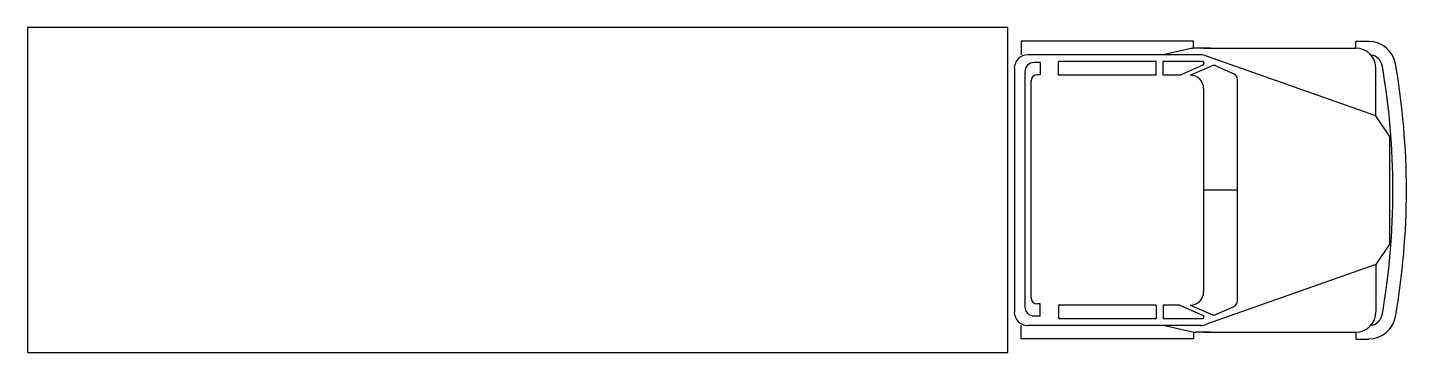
# Model space of a CAD drawing. Extents: x -10.4 to 0, y -1.2 to 1.2.
import ezdxf

# ---------------------------------------------------------------- set-up
doc = ezdxf.new("R2010")
doc.units = 0
doc.header["$LTSCALE"] = 1.2
doc.header["$MEASUREMENT"] = 0
doc.layers.get('0').update_dxf_attribs({"color": 3, "linetype": 'CONTINUOUS'})

msp = doc.modelspace()

# ---------------------------------------------------------------- linework, layer by layer
for p, q in [((-10.363, 1.22), (-10.363, -1.218)), ((-2.997, 1.22), (-10.363, 1.22)), ((-2.997, -1.218), (-2.997, 1.22)), ((-1.6, 1.119), (-2.896, 1.119)), ((-2.896, 1.119), (-2.896, 1.017)), ((-1.617, 1.063), (-1.829, 1.016)), ((-1.6, 1.068), (-1.6, 1.119)), ((-1.473, 1.067), (-1.583, 1.067)), ((-1.524, 1.067), (-0.381, 1.067)), ((-0.381, 1.067), (-0.381, 1.118)), ((-0.381, 1.118), (-0.282, 1.118)), ((-1.547, 1.016), (-2.845, 1.016)), ((-2.753, 0.958), (-2.799, 0.958)), ((-2.753, 0.958), (-2.753, 0.866)), ((-2.616, 0.864), (-2.616, 0.965)), ((-1.88, 0.965), (-2.616, 0.965)), ((-1.88, 0.864), (-1.88, 0.965)), ((-1.533, 0.965), (-1.829, 0.965)), ((-1.829, 0.864), (-1.829, 0.965)), ((-1.702, 0.864), (-1.528, 0.941)), ((-0.229, 0.559), (-1.503, 1.006)), ((-2.946, 0.914), (-2.946, -0.914)), ((-2.868, 0.889), (-2.868, -0.876)), ((-2.753, 0.866), (-2.776, 0.866)), ((-1.88, 0.864), (-2.616, 0.864)), ((-1.702, 0.864), (-1.829, 0.864)), ((-1.626, 0.864), (-1.468, 0.931)), ((-1.428, 0.931), (-1.301, 0.877)), ((-1.27, -0.83), (-1.27, 0.83)), ((-0.229, 0.559), (-0.229, 0.914)), ((-2.822, 0.821), (-2.822, -0.808)), ((-1.524, 0.762), (-1.524, -0.762)), ((-0.127, 0.406), (-0.229, 0.559)), ((-0.127, 0.406), (-0.127, -0.406)), ((-1.27, 0), (-1.524, 0)), ((-0.127, -0.406), (-0.229, -0.559)), ((-0.229, -0.559), (-1.503, -1.006)), ((-0.229, -0.559), (-0.229, -0.914)), ((-2.753, -0.853), (-2.776, -0.853)), ((-2.753, -0.945), (-2.753, -0.853)), ((-2.616, -0.864), (-2.616, -0.965)), ((-1.88, -0.864), (-2.616, -0.864)), ((-1.88, -0.864), (-1.88, -0.965)), ((-1.702, -0.864), (-1.829, -0.864)), ((-1.829, -0.864), (-1.829, -0.965)), ((-1.702, -0.864), (-1.528, -0.941)), ((-1.626, -0.864), (-1.468, -0.931)), ((-1.428, -0.931), (-1.301, -0.877)), ((-2.896, -1.116), (-2.896, -1.015)), ((-1.547, -1.016), (-2.845, -1.016)), ((-2.753, -0.945), (-2.799, -0.945)), ((-1.88, -0.965), (-2.616, -0.965)), ((-1.533, -0.965), (-1.829, -0.965)), ((-1.617, -1.063), (-1.829, -1.016)), ((-1.6, -1.116), (-2.896, -1.116)), ((-1.6, -1.066), (-1.6, -1.116)), ((-1.473, -1.067), (-1.583, -1.067)), ((-1.524, -1.067), (-0.381, -1.067)), ((-0.381, -1.067), (-0.381, -1.118)), ((-0.381, -1.118), (-0.282, -1.118)), ((-10.363, -1.218), (-2.997, -1.218))]:
    msp.add_line(p, q)
for centre, radius, start, end in [((-1.583, 0.914), 0.152, 90, 102.5288), ((-0.381, 0.914), 0.152, 0, 90), ((-0.282, 0.914), 0.203, 9.8947, 90), ((-2.845, 0.914), 0.102, 90, 180), ((-2.799, 0.889), 0.0686, 90, 180), ((-1.547, 0.914), 0.102, 64.6538, 90), ((-1.533, 0.953), 0.0127, 293.9625, 90), ((-1.448, 0.885), 0.0508, 66.8014, 113.1986), ((-0.282, 0.914), 0.102, 9.8947, 80.8952), ((-5.524, 0), 5.423, 350.009, 9.991), ((-5.524, 0), 5.524, 350.1053, 9.8947), ((-2.776, 0.821), 0.0457, 90, 180), ((-1.626, 0.762), 0.102, 0, 90), ((-1.321, 0.83), 0.0508, 0, 66.8014), ((-2.776, -0.808), 0.0457, 180, 270), ((-1.626, -0.762), 0.102, 270, 0), ((-2.845, -0.914), 0.102, 180, 270), ((-2.799, -0.876), 0.0686, 180, 270), ((-1.448, -0.885), 0.0508, 246.8014, 293.1986), ((-1.321, -0.83), 0.0508, 293.1986, 0), ((-0.381, -0.914), 0.152, 270, 0), ((-0.282, -0.914), 0.102, 279.1048, 350.1053), ((-1.547, -0.914), 0.102, 270, 295.3462), ((-1.533, -0.952), 0.0127, 270, 66.0375), ((-0.282, -0.914), 0.203, 270, 350.1053), ((-1.583, -0.914), 0.152, 257.4712, 270)]:
    msp.add_arc(centre, radius, start, end)

doc.saveas('drawing.dxf')
